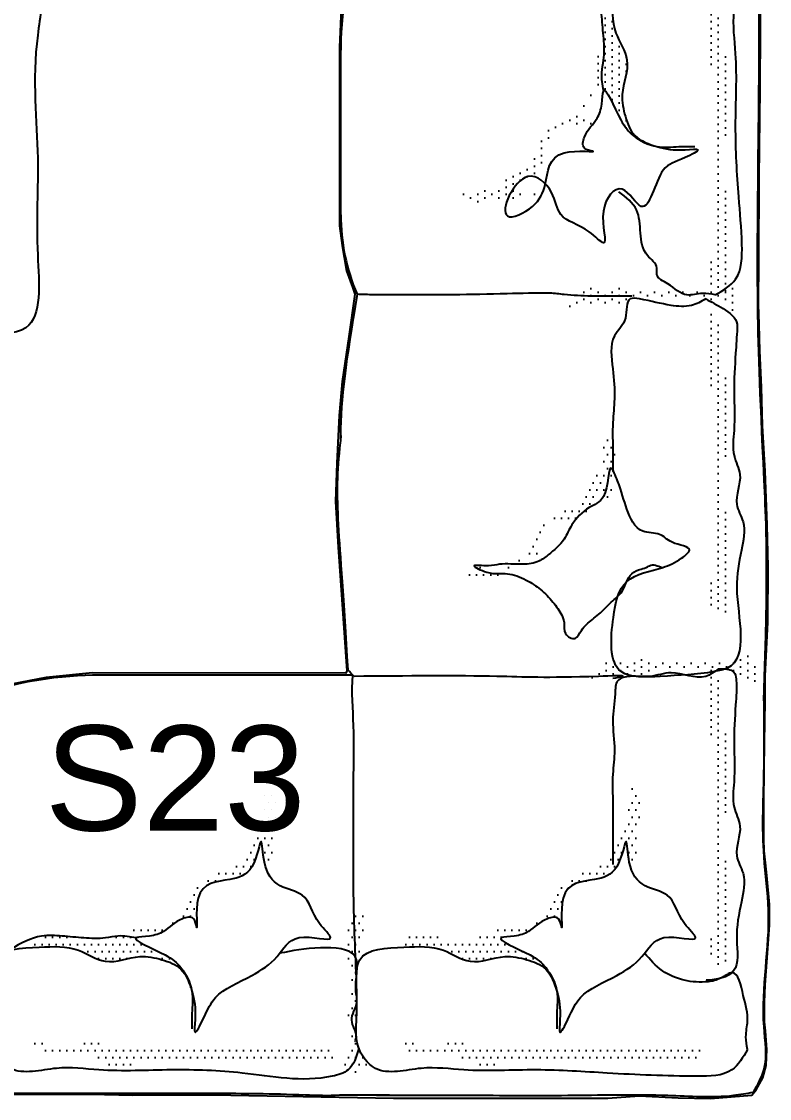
# Model space of a CAD drawing. Header units: millimetres. Extents: x 2377 to 4712, y -254 to 3188.
# Drawn here: x 4527.73 to 4543.61, y 1822.02 to 1844.9 of the extents above; entities that cross this region are included whole.
import ezdxf

# ---------------------------------------------------------------- set-up
doc = ezdxf.new("R2010")
doc.units = ezdxf.units.MM
doc.linetypes.add('ACAD_ISO03W100', pattern=[30, 12, -18])
doc.layers.add('C1', color=10, linetype='Continuous')
doc.layers.add('Mobiliario', color=254, linetype='Continuous')
doc.styles.get("Standard").update_dxf_attribs({"font": 'arial.ttf'})
pattern_1 = [(360, (-11826.71592, 11852.13138), (0.0751253785, 0.1502507569), [0, -0.1502507569])]
pattern_2 = [(360, (-11818.96648, 11852.13138), (0.0751253785, 0.1502507569), [0, -0.1502507569])]
pattern_3 = [(270, (-10507.18899, 13155.84638), (-0.1502507569, -0.0751253785), [0, -0.1502507569])]

msp = doc.modelspace()

# ---------------------------------------------------------------- hatches: boundary and pattern name
at = {"layer": 'Mobiliario'}
h = msp.add_hatch(dxfattribs=at)
h.set_pattern_fill('DOTS', color=256, scale=0.094646, angle=90, style=0)
h.set_pattern_definition(pattern_3)
edge = h.paths.add_edge_path()
edge.add_spline(control_points=[(4542.755, 1839.38), (4542.775, 1839.313), (4542.77, 1839.135), (4542.254, 1839.203), (4542.429, 1840.074), (4542.472, 1840.782), (4542.388, 1841.704), (4542.374, 1842.44), (4542.398, 1843.096), (4542.464, 1843.682), (4542.227, 1844.429), (4542.439, 1844.969), (4542.204, 1845.79), (4542.684, 1845.195), (4542.556, 1844.824), (4542.506, 1844.358), (4542.906, 1843.988), (4542.748, 1843.406), (4542.781, 1842.781), (4542.579, 1842.083), (4542.703, 1841.375), (4542.686, 1840.636), (4542.666, 1839.923), (4542.768, 1839.628), (4542.755, 1839.38)], knot_values=[0.011224, 0.011224, 0.011224, 0.011224, 0.050682, 0.096715, 0.251247, 0.459037, 0.606759, 0.823353, 0.929423, 1.021685, 1.198271, 1.382621, 1.456912, 1.545386, 1.655962, 1.729681, 1.820531, 1.963359, 2.069429, 2.223203, 2.412328, 2.513691, 2.702648, 2.807141, 2.807141, 2.807141, 2.807141], degree=3, periodic=0)
edge.add_spline(control_points=[(4542.732, 1839.432), (4542.741, 1839.417), (4542.749, 1839.399), (4542.755, 1839.38), (4542.754, 1839.375), (4542.75, 1839.304), (4542.73, 1839.104), (4542.698, 1839.488), (4542.732, 1839.432)], knot_values=[0, 0, 0, 0, 0.011224, 0.011224, 0.011224, 0.013099, 0.041124, 0.082591, 0.082591, 0.082591, 0.082591], degree=3, periodic=0)
h = msp.add_hatch(dxfattribs=at)
h.set_pattern_fill('DOTS', color=256, scale=0.094646, angle=90, style=0)
h.set_pattern_definition(pattern_3)
edge = h.paths.add_edge_path()
edge.add_spline(control_points=[(4540.332, 1845.651), (4540.314, 1845.597), (4540.224, 1845.244), (4540.26, 1844.707), (4540.718, 1844.056), (4540.43, 1843.431), (4540.541, 1842.885), (4540.717, 1842.407), (4541.063, 1842.287), (4541.225, 1842.241)], knot_values=[2.114919, 2.114919, 2.114919, 2.114919, 2.148022, 2.325375, 2.455369, 2.612382, 2.712389, 2.807247, 2.917859, 2.917859, 2.917859, 2.917859], degree=3, periodic=0)
edge.add_spline(control_points=[(4541.225, 1842.241), (4541.041, 1842.272), (4540.717, 1842.44), (4540.423, 1842.794), (4540.152, 1843.484), (4540.094, 1843.422)], knot_values=[5.290886, 5.290886, 5.290886, 5.290886, 5.407859, 5.498389, 5.641481, 5.641481, 5.641481, 5.641481], degree=3, periodic=0)
edge.add_spline(control_points=[(4540.094, 1843.422), (4540.07, 1843.553), (4540.028, 1843.771), (4540.12, 1844.138), (4540.091, 1844.542), (4540.072, 1844.973), (4539.963, 1845.45), (4540.217, 1845.589), (4540.332, 1845.651)], knot_values=[0, 0, 0, 0, 0.082775, 0.139052, 0.236451, 0.334205, 0.426037, 0.500826, 0.500826, 0.500826, 0.500826], degree=3, periodic=0)
h = msp.add_hatch(dxfattribs=at)
h.set_pattern_fill('DOTS', color=256, scale=0.094646, angle=90, style=0)
h.set_pattern_definition([(270, (-10507.18899, 13155.25847), (-0.1502507569, -0.0751253785), [0, -0.1502507569])])
edge = h.paths.add_edge_path()
edge.add_spline(control_points=[(4536.824, 1841.254), (4536.931, 1841.269), (4537.147, 1841.297), (4537.46, 1841.311), (4537.795, 1841.326), (4538.019, 1841.628), (4538.321, 1841.696), (4538.594, 1841.873), (4538.64, 1842.186), (4538.801, 1842.478), (4538.992, 1842.733), (4539.243, 1842.87), (4539.515, 1842.948), (4539.727, 1843.179), (4539.904, 1843.464), (4539.886, 1843.78), (4539.804, 1844.099), (4539.965, 1844.237), (4540.053, 1844.312)], knot_values=[0.005178, 0.005178, 0.005178, 0.005178, 0.073849, 0.142205, 0.207549, 0.273101, 0.36199, 0.399334, 0.470573, 0.546917, 0.612479, 0.668255, 0.724922, 0.788827, 0.8616, 0.929898, 0.986285, 1.052992, 1.052992, 1.052992, 1.052992], degree=3, periodic=0)
edge.add_spline(control_points=[(4540.053, 1844.312), (4540.056, 1844.212), (4540.075, 1844.111), (4540.094, 1844.01)], knot_values=[0, 0, 0, 0, 0.06406, 0.06406, 0.06406, 0.06406], degree=3, periodic=0)
edge.add_spline(control_points=[(4540.094, 1844.01), (4540.092, 1844.008), (4540.069, 1843.971), (4540.067, 1843.691), (4539.955, 1843.371), (4539.698, 1843.148), (4539.614, 1842.775), (4540.113, 1842.681), (4538.921, 1842.845), (4538.888, 1842.083), (4538.72, 1841.489), (4537.756, 1841.344), (4538.386, 1841.324), (4538.613, 1841.257), (4538.669, 1841.235)], knot_values=[4.316577, 4.316577, 4.316577, 4.316577, 4.322625, 4.379639, 4.44672, 4.548681, 4.598183, 4.636236, 4.763611, 4.92851, 5.042512, 5.16326, 5.256193, 5.290886, 5.290886, 5.290886, 5.290886], degree=3, periodic=0)
edge.add_spline(control_points=[(4538.669, 1841.235), (4538.499, 1841.167), (4538.202, 1841.048), (4537.69, 1841.137), (4537.318, 1840.908), (4536.904, 1841.248), (4536.824, 1841.254)], knot_values=[1.719687, 1.719687, 1.719687, 1.719687, 1.833875, 1.91866, 2.031928, 2.108276, 2.108276, 2.108276, 2.108276], degree=3, periodic=0)
h = msp.add_hatch(dxfattribs=at)
h.set_pattern_fill('DOTS', color=256, scale=0.094646, angle=90, style=0)
h.set_pattern_definition([(270, (-10507.18899, 13162.87439), (-0.1502507569, -0.0751253785), [0, -0.1502507569])])
edge = h.paths.add_edge_path()
edge.add_spline(control_points=[(4542.261, 1839.161), (4542.388, 1839.182), (4542.563, 1839.21), (4542.715, 1839.313), (4542.754, 1839.347)], knot_values=[0, 0, 0, 0, 0.080563, 0.111589, 0.111589, 0.111589, 0.111589], degree=3, periodic=0)
edge.add_spline(control_points=[(4542.754, 1839.347), (4542.824, 1839.288), (4542.939, 1839.192), (4542.935, 1838.914), (4542.893, 1838.742), (4542.864, 1838.624)], knot_values=[0, 0, 0, 0, 0.054121, 0.08915, 0.167138, 0.167138, 0.167138, 0.167138], degree=3, periodic=0)
edge.add_spline(control_points=[(4542.864, 1838.624), (4542.863, 1838.625), (4542.795, 1838.801), (4542.392, 1839.07), (4541.766, 1839.018), (4541.177, 1839.015), (4540.648, 1839.061), (4540.484, 1838.904), (4540.454, 1838.866)], knot_values=[1.511928, 1.511928, 1.511928, 1.511928, 1.512363, 1.638201, 1.765577, 1.906885, 2.027828, 2.059082, 2.059082, 2.059082, 2.059082], degree=3, periodic=0)
edge.add_spline(control_points=[(4540.454, 1838.866), (4540.379, 1838.885), (4540.268, 1838.912), (4540.084, 1838.891), (4539.913, 1838.82), (4539.679, 1838.884), (4539.481, 1838.832), (4539.355, 1838.85), (4539.318, 1838.856)], knot_values=[0, 0, 0, 0, 0.048558, 0.071367, 0.116584, 0.162079, 0.218878, 0.242488, 0.242488, 0.242488, 0.242488], degree=3, periodic=0)
edge.add_spline(control_points=[(4539.318, 1838.856), (4539.333, 1838.869), (4539.415, 1838.935), (4539.613, 1838.999), (4539.669, 1839.164), (4539.683, 1839.251)], knot_values=[0.818516, 0.818516, 0.818516, 0.818516, 0.831378, 0.885814, 0.938551, 0.938551, 0.938551, 0.938551], degree=3, periodic=0)
edge.add_spline(control_points=[(4539.683, 1839.251), (4539.725, 1839.242), (4539.797, 1839.228), (4539.955, 1839.236), (4540.115, 1839.208), (4540.34, 1839.27), (4540.487, 1839.261), (4540.591, 1839.254)], knot_values=[0, 0, 0, 0, 0.027242, 0.046133, 0.100301, 0.127225, 0.192645, 0.192645, 0.192645, 0.192645], degree=3, periodic=0)
edge.add_spline(control_points=[(4540.591, 1839.254), (4540.604, 1839.212), (4540.654, 1839.127), (4541.042, 1839.199), (4541.44, 1839.187), (4541.918, 1839.208), (4542.161, 1839.175), (4542.261, 1839.161)], knot_values=[0, 0, 0, 0, 0.027981, 0.070374, 0.21186, 0.303711, 0.367692, 0.367692, 0.367692, 0.367692], degree=3, periodic=0)
h = msp.add_hatch(dxfattribs=at)
h.set_pattern_fill('DOTS', color=256, scale=0.094646, angle=90, style=0)
h.set_pattern_definition([(270, (-10507.18899, 13162.69939), (-0.1502507569, -0.0751253785), [0, -0.1502507569])])
edge = h.paths.add_edge_path()
edge.add_spline(control_points=[(4542.755, 1832.527), (4542.775, 1832.46), (4542.77, 1832.282), (4542.254, 1832.35), (4542.429, 1833.221), (4542.472, 1833.929), (4542.388, 1834.851), (4542.374, 1835.587), (4542.398, 1836.243), (4542.464, 1836.829), (4542.227, 1837.576), (4542.439, 1838.116), (4542.204, 1838.937), (4542.684, 1838.342), (4542.556, 1837.971), (4542.506, 1837.505), (4542.906, 1837.135), (4542.748, 1836.553), (4542.781, 1835.928), (4542.579, 1835.23), (4542.703, 1834.522), (4542.686, 1833.783), (4542.666, 1833.07), (4542.768, 1832.775), (4542.755, 1832.527)], knot_values=[0.011224, 0.011224, 0.011224, 0.011224, 0.050682, 0.096715, 0.251247, 0.459037, 0.606759, 0.823353, 0.929423, 1.021685, 1.198271, 1.382621, 1.456912, 1.545386, 1.655962, 1.729681, 1.820531, 1.963359, 2.069429, 2.223203, 2.412328, 2.513691, 2.702648, 2.807141, 2.807141, 2.807141, 2.807141], degree=3, periodic=0)
edge.add_spline(control_points=[(4542.732, 1832.579), (4542.741, 1832.564), (4542.749, 1832.546), (4542.755, 1832.527), (4542.754, 1832.522), (4542.75, 1832.451), (4542.73, 1832.251), (4542.698, 1832.635), (4542.732, 1832.579)], knot_values=[0, 0, 0, 0, 0.011224, 0.011224, 0.011224, 0.013099, 0.041124, 0.082591, 0.082591, 0.082591, 0.082591], degree=3, periodic=0)
h = msp.add_hatch(dxfattribs=at)
h.set_pattern_fill('DOTS', color=256, scale=0.094646, style=0)
h.set_pattern_definition([(360, (-11826.18976, 11844.50583), (0.0751253785, 0.1502507569), [0, -0.1502507569])])
edge = h.paths.add_edge_path()
edge.add_spline(control_points=[(4540.147, 1836.329), (4540.132, 1836.221), (4540.104, 1836.006), (4540.09, 1835.693), (4540.075, 1835.358), (4539.773, 1835.134), (4539.705, 1834.831), (4539.528, 1834.559), (4539.215, 1834.513), (4538.923, 1834.352), (4538.668, 1834.161), (4538.531, 1833.91), (4538.453, 1833.637), (4538.222, 1833.425), (4537.937, 1833.249), (4537.621, 1833.267), (4537.302, 1833.349), (4537.164, 1833.188), (4537.089, 1833.1)], knot_values=[0.005178, 0.005178, 0.005178, 0.005178, 0.073849, 0.142205, 0.207549, 0.273101, 0.36199, 0.399334, 0.470573, 0.546917, 0.612479, 0.668255, 0.724922, 0.788827, 0.8616, 0.929898, 0.986285, 1.052992, 1.052992, 1.052992, 1.052992], degree=3, periodic=0)
edge.add_spline(control_points=[(4537.089, 1833.1), (4537.189, 1833.097), (4537.29, 1833.078), (4537.391, 1833.058)], knot_values=[0, 0, 0, 0, 0.06406, 0.06406, 0.06406, 0.06406], degree=3, periodic=0)
edge.add_spline(control_points=[(4537.391, 1833.058), (4537.393, 1833.061), (4537.43, 1833.084), (4537.71, 1833.086), (4538.03, 1833.198), (4538.253, 1833.455), (4538.626, 1833.538), (4538.72, 1833.04), (4538.556, 1834.232), (4539.318, 1834.265), (4539.912, 1834.433), (4540.057, 1835.397), (4540.077, 1834.767), (4540.144, 1834.539), (4540.166, 1834.484)], knot_values=[4.316577, 4.316577, 4.316577, 4.316577, 4.322625, 4.379639, 4.44672, 4.548681, 4.598183, 4.636236, 4.763611, 4.92851, 5.042512, 5.16326, 5.256193, 5.290886, 5.290886, 5.290886, 5.290886], degree=3, periodic=0)
edge.add_spline(control_points=[(4540.166, 1834.484), (4540.234, 1834.654), (4540.353, 1834.951), (4540.264, 1835.463), (4540.493, 1835.835), (4540.153, 1836.248), (4540.147, 1836.329)], knot_values=[1.719687, 1.719687, 1.719687, 1.719687, 1.833875, 1.91866, 2.031928, 2.108276, 2.108276, 2.108276, 2.108276], degree=3, periodic=0)
h = msp.add_hatch(dxfattribs=at)
h.set_pattern_fill('DOTS', color=256, scale=0.094646, angle=90, style=0)
h.set_pattern_definition([(270, (-10507.61534, 13170.76606), (-0.1502507569, -0.0751253785), [0, -0.1502507569])])
edge = h.paths.add_edge_path()
edge.add_spline(control_points=[(4542.687, 1831.27), (4542.814, 1831.29), (4542.99, 1831.319), (4543.142, 1831.422), (4543.18, 1831.455)], knot_values=[0, 0, 0, 0, 0.080563, 0.111589, 0.111589, 0.111589, 0.111589], degree=3, periodic=0)
edge.add_spline(control_points=[(4543.18, 1831.455), (4543.25, 1831.397), (4543.366, 1831.3), (4543.361, 1831.022), (4543.319, 1830.851), (4543.29, 1830.733)], knot_values=[0, 0, 0, 0, 0.054121, 0.08915, 0.167138, 0.167138, 0.167138, 0.167138], degree=3, periodic=0)
edge.add_spline(control_points=[(4543.29, 1830.733), (4543.29, 1830.733), (4543.221, 1830.91), (4542.819, 1831.179), (4542.193, 1831.127), (4541.604, 1831.124), (4541.074, 1831.169), (4540.91, 1831.012), (4540.881, 1830.974)], knot_values=[1.511928, 1.511928, 1.511928, 1.511928, 1.512363, 1.638201, 1.765577, 1.906885, 2.027828, 2.059082, 2.059082, 2.059082, 2.059082], degree=3, periodic=0)
edge.add_spline(control_points=[(4540.881, 1830.974), (4540.805, 1830.993), (4540.695, 1831.021), (4540.511, 1830.999), (4540.339, 1830.928), (4540.105, 1830.992), (4539.907, 1830.94), (4539.781, 1830.958), (4539.744, 1830.964)], knot_values=[0, 0, 0, 0, 0.048558, 0.071367, 0.116584, 0.162079, 0.218878, 0.242488, 0.242488, 0.242488, 0.242488], degree=3, periodic=0)
edge.add_spline(control_points=[(4539.744, 1830.964), (4539.759, 1830.977), (4539.841, 1831.043), (4540.04, 1831.107), (4540.096, 1831.272), (4540.109, 1831.36)], knot_values=[0.818516, 0.818516, 0.818516, 0.818516, 0.831378, 0.885814, 0.938551, 0.938551, 0.938551, 0.938551], degree=3, periodic=0)
edge.add_spline(control_points=[(4540.109, 1831.36), (4540.152, 1831.351), (4540.223, 1831.336), (4540.382, 1831.345), (4540.541, 1831.316), (4540.766, 1831.378), (4540.913, 1831.369), (4541.017, 1831.363)], knot_values=[0, 0, 0, 0, 0.027242, 0.046133, 0.100301, 0.127225, 0.192645, 0.192645, 0.192645, 0.192645], degree=3, periodic=0)
edge.add_spline(control_points=[(4541.017, 1831.363), (4541.03, 1831.32), (4541.08, 1831.235), (4541.469, 1831.307), (4541.866, 1831.296), (4542.344, 1831.317), (4542.588, 1831.283), (4542.687, 1831.27)], knot_values=[0, 0, 0, 0, 0.027981, 0.070374, 0.21186, 0.303711, 0.367692, 0.367692, 0.367692, 0.367692], degree=3, periodic=0)
h = msp.add_hatch(dxfattribs=at)
h.set_pattern_fill('DOTS', color=256, scale=0.094646, angle=90, style=0)
h.set_pattern_definition([(270, (-10507.18899, 13170.1647), (-0.1502507569, -0.0751253785), [0, -0.1502507569])])
edge = h.paths.add_edge_path()
edge.add_spline(control_points=[(4542.755, 1825.062), (4542.775, 1824.995), (4542.77, 1824.817), (4542.254, 1824.885), (4542.429, 1825.756), (4542.472, 1826.464), (4542.388, 1827.386), (4542.374, 1828.121), (4542.398, 1828.777), (4542.464, 1829.363), (4542.227, 1830.111), (4542.439, 1830.651), (4542.204, 1831.471), (4542.684, 1830.877), (4542.556, 1830.506), (4542.506, 1830.039), (4542.906, 1829.669), (4542.748, 1829.088), (4542.781, 1828.462), (4542.579, 1827.765), (4542.703, 1827.056), (4542.686, 1826.318), (4542.666, 1825.604), (4542.768, 1825.31), (4542.755, 1825.062)], knot_values=[0.011224, 0.011224, 0.011224, 0.011224, 0.050682, 0.096715, 0.251247, 0.459037, 0.606759, 0.823353, 0.929423, 1.021685, 1.198271, 1.382621, 1.456912, 1.545386, 1.655962, 1.729681, 1.820531, 1.963359, 2.069429, 2.223203, 2.412328, 2.513691, 2.702648, 2.807141, 2.807141, 2.807141, 2.807141], degree=3, periodic=0)
edge.add_spline(control_points=[(4542.732, 1825.113), (4542.741, 1825.098), (4542.749, 1825.081), (4542.755, 1825.062), (4542.754, 1825.057), (4542.75, 1824.985), (4542.73, 1824.785), (4542.698, 1825.169), (4542.732, 1825.113)], knot_values=[0, 0, 0, 0, 0.011224, 0.011224, 0.011224, 0.013099, 0.041124, 0.082591, 0.082591, 0.082591, 0.082591], degree=3, periodic=0)
h = msp.add_hatch(dxfattribs=at)
h.set_pattern_fill('DOTS', color=256, scale=0.094646, style=0)
h.set_pattern_definition(pattern_2)
edge = h.paths.add_edge_path()
edge.add_spline(control_points=[(4532.923, 1828.704), (4532.909, 1828.596), (4532.881, 1828.381), (4532.867, 1828.068), (4532.852, 1827.732), (4532.549, 1827.509), (4532.482, 1827.206), (4532.305, 1826.933), (4531.991, 1826.887), (4531.7, 1826.726), (4531.445, 1826.535), (4531.308, 1826.285), (4531.229, 1826.012), (4530.999, 1825.8), (4530.713, 1825.623), (4530.398, 1825.642), (4530.079, 1825.724), (4529.94, 1825.562), (4529.866, 1825.475)], knot_values=[0.005178, 0.005178, 0.005178, 0.005178, 0.073849, 0.142205, 0.207549, 0.273101, 0.36199, 0.399334, 0.470573, 0.546917, 0.612479, 0.668255, 0.724922, 0.788827, 0.8616, 0.929898, 0.986285, 1.052992, 1.052992, 1.052992, 1.052992], degree=3, periodic=0)
edge.add_spline(control_points=[(4529.866, 1825.475), (4529.966, 1825.471), (4530.067, 1825.452), (4530.167, 1825.433)], knot_values=[0, 0, 0, 0, 0.06406, 0.06406, 0.06406, 0.06406], degree=3, periodic=0)
edge.add_spline(control_points=[(4530.167, 1825.433), (4530.17, 1825.435), (4530.206, 1825.459), (4530.487, 1825.461), (4530.807, 1825.572), (4531.03, 1825.83), (4531.403, 1825.913), (4531.497, 1825.415), (4531.333, 1826.607), (4532.095, 1826.639), (4532.688, 1826.807), (4532.834, 1827.771), (4532.854, 1827.141), (4532.921, 1826.914), (4532.943, 1826.859)], knot_values=[4.316577, 4.316577, 4.316577, 4.316577, 4.322625, 4.379639, 4.44672, 4.548681, 4.598183, 4.636236, 4.763611, 4.92851, 5.042512, 5.16326, 5.256193, 5.290886, 5.290886, 5.290886, 5.290886], degree=3, periodic=0)
edge.add_spline(control_points=[(4532.943, 1826.859), (4533.011, 1827.029), (4533.13, 1827.325), (4533.041, 1827.837), (4533.27, 1828.209), (4532.93, 1828.623), (4532.923, 1828.704)], knot_values=[1.719687, 1.719687, 1.719687, 1.719687, 1.833875, 1.91866, 2.031928, 2.108276, 2.108276, 2.108276, 2.108276], degree=3, periodic=0)
h = msp.add_hatch(dxfattribs=at)
h.set_pattern_fill('DOTS', color=256, scale=0.094646, style=0)
h.set_pattern_definition(pattern_1)
edge = h.paths.add_edge_path()
edge.add_spline(control_points=[(4540.673, 1828.704), (4540.659, 1828.596), (4540.631, 1828.381), (4540.617, 1828.068), (4540.602, 1827.732), (4540.299, 1827.509), (4540.231, 1827.206), (4540.054, 1826.933), (4539.741, 1826.887), (4539.449, 1826.726), (4539.194, 1826.535), (4539.057, 1826.285), (4538.979, 1826.012), (4538.749, 1825.8), (4538.463, 1825.623), (4538.147, 1825.642), (4537.828, 1825.724), (4537.69, 1825.562), (4537.615, 1825.475)], knot_values=[0.005178, 0.005178, 0.005178, 0.005178, 0.073849, 0.142205, 0.207549, 0.273101, 0.36199, 0.399334, 0.470573, 0.546917, 0.612479, 0.668255, 0.724922, 0.788827, 0.8616, 0.929898, 0.986285, 1.052992, 1.052992, 1.052992, 1.052992], degree=3, periodic=0)
edge.add_spline(control_points=[(4537.615, 1825.475), (4537.715, 1825.471), (4537.816, 1825.452), (4537.917, 1825.433)], knot_values=[0, 0, 0, 0, 0.06406, 0.06406, 0.06406, 0.06406], degree=3, periodic=0)
edge.add_spline(control_points=[(4537.917, 1825.433), (4537.919, 1825.435), (4537.956, 1825.459), (4538.236, 1825.461), (4538.556, 1825.572), (4538.779, 1825.83), (4539.152, 1825.913), (4539.246, 1825.415), (4539.082, 1826.607), (4539.844, 1826.639), (4540.438, 1826.807), (4540.584, 1827.771), (4540.603, 1827.141), (4540.67, 1826.914), (4540.693, 1826.859)], knot_values=[4.316577, 4.316577, 4.316577, 4.316577, 4.322625, 4.379639, 4.44672, 4.548681, 4.598183, 4.636236, 4.763611, 4.92851, 5.042512, 5.16326, 5.256193, 5.290886, 5.290886, 5.290886, 5.290886], degree=3, periodic=0)
edge.add_spline(control_points=[(4540.693, 1826.859), (4540.761, 1827.029), (4540.879, 1827.325), (4540.79, 1827.837), (4541.019, 1828.209), (4540.679, 1828.623), (4540.673, 1828.704)], knot_values=[1.719687, 1.719687, 1.719687, 1.719687, 1.833875, 1.91866, 2.031928, 2.108276, 2.108276, 2.108276, 2.108276], degree=3, periodic=0)
h = msp.add_hatch(dxfattribs=at)
h.set_pattern_fill('DOTS', color=256, scale=0.094646, style=0)
h.set_pattern_definition([(360, (-11826.2786, 11852.13138), (0.0751253785, 0.1502507569), [0, -0.1502507569])])
edge = h.paths.add_edge_path()
edge.add_spline(control_points=[(4534.712, 1823.266), (4534.692, 1823.14), (4534.664, 1822.964), (4534.56, 1822.812), (4534.527, 1822.774)], knot_values=[0, 0, 0, 0, 0.080563, 0.111589, 0.111589, 0.111589, 0.111589], degree=3, periodic=0)
edge.add_spline(control_points=[(4534.527, 1822.774), (4534.586, 1822.703), (4534.682, 1822.588), (4534.96, 1822.592), (4535.132, 1822.634), (4535.25, 1822.664)], knot_values=[0, 0, 0, 0, 0.054121, 0.08915, 0.167138, 0.167138, 0.167138, 0.167138], degree=3, periodic=0)
edge.add_spline(control_points=[(4535.25, 1822.664), (4535.249, 1822.664), (4535.073, 1822.732), (4534.804, 1823.135), (4534.856, 1823.761), (4534.858, 1824.35), (4534.813, 1824.879), (4534.97, 1825.043), (4535.008, 1825.073)], knot_values=[1.511928, 1.511928, 1.511928, 1.511928, 1.512363, 1.638201, 1.765577, 1.906885, 2.027828, 2.059082, 2.059082, 2.059082, 2.059082], degree=3, periodic=0)
edge.add_spline(control_points=[(4535.008, 1825.073), (4534.989, 1825.148), (4534.962, 1825.259), (4534.983, 1825.443), (4535.054, 1825.614), (4534.99, 1825.848), (4535.042, 1826.046), (4535.024, 1826.172), (4535.018, 1826.209)], knot_values=[0, 0, 0, 0, 0.048558, 0.071367, 0.116584, 0.162079, 0.218878, 0.242488, 0.242488, 0.242488, 0.242488], degree=3, periodic=0)
edge.add_spline(control_points=[(4535.018, 1826.209), (4535.005, 1826.195), (4534.939, 1826.113), (4534.875, 1825.914), (4534.71, 1825.858), (4534.623, 1825.844)], knot_values=[0.818516, 0.818516, 0.818516, 0.818516, 0.831378, 0.885814, 0.938551, 0.938551, 0.938551, 0.938551], degree=3, periodic=0)
edge.add_spline(control_points=[(4534.623, 1825.844), (4534.631, 1825.802), (4534.646, 1825.73), (4534.637, 1825.572), (4534.666, 1825.413), (4534.604, 1825.187), (4534.613, 1825.041), (4534.62, 1824.937)], knot_values=[0, 0, 0, 0, 0.027242, 0.046133, 0.100301, 0.127225, 0.192645, 0.192645, 0.192645, 0.192645], degree=3, periodic=0)
edge.add_spline(control_points=[(4534.62, 1824.937), (4534.662, 1824.923), (4534.747, 1824.873), (4534.675, 1824.485), (4534.687, 1824.088), (4534.666, 1823.609), (4534.699, 1823.366), (4534.712, 1823.266)], knot_values=[0, 0, 0, 0, 0.027981, 0.070374, 0.21186, 0.303711, 0.367692, 0.367692, 0.367692, 0.367692], degree=3, periodic=0)
h = msp.add_hatch(dxfattribs=at)
h.set_pattern_fill('DOTS', color=256, scale=0.094646, style=0)
h.set_pattern_definition(pattern_2)
edge = h.paths.add_edge_path()
edge.add_spline(control_points=[(4527.939, 1825.196), (4527.992, 1825.213), (4528.346, 1825.304), (4528.883, 1825.267), (4529.534, 1824.81), (4530.159, 1825.098), (4530.705, 1824.986), (4531.182, 1824.81), (4531.303, 1824.464), (4531.349, 1824.303)], knot_values=[2.114919, 2.114919, 2.114919, 2.114919, 2.148022, 2.325375, 2.455369, 2.612382, 2.712389, 2.807247, 2.917859, 2.917859, 2.917859, 2.917859], degree=3, periodic=0)
edge.add_spline(control_points=[(4531.349, 1824.303), (4531.318, 1824.487), (4531.149, 1824.811), (4530.795, 1825.104), (4530.105, 1825.376), (4530.167, 1825.433)], knot_values=[5.290886, 5.290886, 5.290886, 5.290886, 5.407859, 5.498389, 5.641481, 5.641481, 5.641481, 5.641481], degree=3, periodic=0)
edge.add_spline(control_points=[(4530.167, 1825.433), (4530.037, 1825.458), (4529.818, 1825.499), (4529.452, 1825.408), (4529.048, 1825.436), (4528.617, 1825.456), (4528.14, 1825.564), (4528.001, 1825.31), (4527.939, 1825.196)], knot_values=[0, 0, 0, 0, 0.082775, 0.139052, 0.236451, 0.334205, 0.426037, 0.500826, 0.500826, 0.500826, 0.500826], degree=3, periodic=0)
h = msp.add_hatch(dxfattribs=at)
h.set_pattern_fill('DOTS', color=256, scale=0.094646, style=0)
h.set_pattern_definition(pattern_1)
edge = h.paths.add_edge_path()
edge.add_spline(control_points=[(4535.688, 1825.196), (4535.742, 1825.213), (4536.096, 1825.304), (4536.632, 1825.267), (4537.283, 1824.81), (4537.908, 1825.098), (4538.454, 1824.986), (4538.932, 1824.81), (4539.052, 1824.464), (4539.099, 1824.303)], knot_values=[2.114919, 2.114919, 2.114919, 2.114919, 2.148022, 2.325375, 2.455369, 2.612382, 2.712389, 2.807247, 2.917859, 2.917859, 2.917859, 2.917859], degree=3, periodic=0)
edge.add_spline(control_points=[(4539.099, 1824.303), (4539.068, 1824.487), (4538.899, 1824.811), (4538.545, 1825.104), (4537.855, 1825.376), (4537.917, 1825.433)], knot_values=[5.290886, 5.290886, 5.290886, 5.290886, 5.407859, 5.498389, 5.641481, 5.641481, 5.641481, 5.641481], degree=3, periodic=0)
edge.add_spline(control_points=[(4537.917, 1825.433), (4537.787, 1825.458), (4537.568, 1825.499), (4537.201, 1825.408), (4536.797, 1825.436), (4536.366, 1825.456), (4535.889, 1825.564), (4535.75, 1825.31), (4535.688, 1825.196)], knot_values=[0, 0, 0, 0, 0.082775, 0.139052, 0.236451, 0.334205, 0.426037, 0.500826, 0.500826, 0.500826, 0.500826], degree=3, periodic=0)
h = msp.add_hatch(dxfattribs=at)
h.set_pattern_fill('DOTS', color=256, scale=0.094646, style=0)
h.set_pattern_definition(pattern_2)
edge = h.paths.add_edge_path()
edge.add_spline(control_points=[(4534.21, 1822.773), (4534.277, 1822.752), (4534.455, 1822.758), (4534.387, 1823.273), (4533.516, 1823.098), (4532.808, 1823.056), (4531.886, 1823.139), (4531.15, 1823.153), (4530.494, 1823.13), (4529.908, 1823.063), (4529.16, 1823.301), (4528.621, 1823.088), (4527.8, 1823.323), (4528.395, 1822.843), (4528.766, 1822.971), (4529.232, 1823.022), (4529.602, 1822.622), (4530.183, 1822.779), (4530.809, 1822.747), (4531.506, 1822.948), (4532.215, 1822.825), (4532.953, 1822.841), (4533.667, 1822.861), (4533.962, 1822.759), (4534.21, 1822.773)], knot_values=[0.011224, 0.011224, 0.011224, 0.011224, 0.050682, 0.096715, 0.251247, 0.459037, 0.606759, 0.823353, 0.929423, 1.021685, 1.198271, 1.382621, 1.456912, 1.545386, 1.655962, 1.729681, 1.820531, 1.963359, 2.069429, 2.223203, 2.412328, 2.513691, 2.702648, 2.807141, 2.807141, 2.807141, 2.807141], degree=3, periodic=0)
edge.add_spline(control_points=[(4534.158, 1822.795), (4534.173, 1822.786), (4534.191, 1822.778), (4534.21, 1822.773), (4534.214, 1822.773), (4534.286, 1822.777), (4534.486, 1822.797), (4534.102, 1822.829), (4534.158, 1822.795)], knot_values=[0, 0, 0, 0, 0.011224, 0.011224, 0.011224, 0.013099, 0.041124, 0.082591, 0.082591, 0.082591, 0.082591], degree=3, periodic=0)
h = msp.add_hatch(dxfattribs=at)
h.set_pattern_fill('DOTS', color=256, scale=0.094646, style=0)
h.set_pattern_definition(pattern_1)
edge = h.paths.add_edge_path()
edge.add_spline(control_points=[(4541.959, 1822.773), (4542.026, 1822.752), (4542.204, 1822.758), (4542.136, 1823.273), (4541.265, 1823.098), (4540.557, 1823.056), (4539.635, 1823.139), (4538.9, 1823.153), (4538.243, 1823.13), (4537.658, 1823.063), (4536.91, 1823.301), (4536.37, 1823.088), (4535.55, 1823.323), (4536.144, 1822.843), (4536.515, 1822.971), (4536.982, 1823.022), (4537.352, 1822.622), (4537.933, 1822.779), (4538.558, 1822.747), (4539.256, 1822.948), (4539.965, 1822.825), (4540.703, 1822.841), (4541.416, 1822.861), (4541.711, 1822.759), (4541.959, 1822.773)], knot_values=[0.011224, 0.011224, 0.011224, 0.011224, 0.050682, 0.096715, 0.251247, 0.459037, 0.606759, 0.823353, 0.929423, 1.021685, 1.198271, 1.382621, 1.456912, 1.545386, 1.655962, 1.729681, 1.820531, 1.963359, 2.069429, 2.223203, 2.412328, 2.513691, 2.702648, 2.807141, 2.807141, 2.807141, 2.807141], degree=3, periodic=0)
edge.add_spline(control_points=[(4541.907, 1822.795), (4541.923, 1822.786), (4541.94, 1822.778), (4541.959, 1822.773), (4541.964, 1822.773), (4542.036, 1822.777), (4542.235, 1822.797), (4541.851, 1822.829), (4541.907, 1822.795)], knot_values=[0, 0, 0, 0, 0.011224, 0.011224, 0.011224, 0.013099, 0.041124, 0.082591, 0.082591, 0.082591, 0.082591], degree=3, periodic=0)

# ---------------------------------------------------------------- linework, layer by layer
for points in [[(4527.152, 1822.103), (4527.947, 1822.119), (4529.193, 1822.119), (4530.096, 1822.096), (4531.791, 1822.104), (4535.631, 1822.03), (4538.234, 1822.03), (4540.185, 1822.03), (4540.849, 1822.081), (4541.678, 1822.039), (4542.366, 1822.025), (4543.237, 1822.095), (4543.335, 1822.208), (4543.475, 1822.461), (4543.546, 1822.728), (4543.56, 1823.065), (4543.533, 1823.459), (4543.506, 1823.655), (4543.506, 1823.798), (4543.506, 1824.065), (4543.524, 1824.44), (4543.577, 1825.208), (4543.613, 1825.707), (4543.613, 1826.145), (4543.559, 1826.763), (4543.532, 1827.031), (4543.505, 1827.281), (4543.496, 1827.531), (4543.496, 1827.852), (4543.496, 1828.28), (4543.505, 1829.03), (4543.515, 1830.05), (4543.524, 1830.433), (4543.524, 1830.995), (4543.578, 1832.14), (4543.587, 1833.318), (4543.569, 1834.21), (4543.524, 1835.346), (4543.47, 1836.31), (4543.444, 1837.131), (4543.407, 1837.902), (4543.398, 1838.464), (4543.38, 1838.892), (4543.389, 1839.829), (4543.399, 1841.573), (4543.417, 1843.473), (4543.435, 1845.994)], [(4534.516, 1845.172), (4534.481, 1844.35), (4534.481, 1840.556), (4534.537, 1840.136), (4534.632, 1839.598), (4534.758, 1839.251), (4534.808, 1839.102), (4534.68, 1838.207), (4534.539, 1837.25), (4534.476, 1836.528), (4534.426, 1835.515), (4534.396, 1834.704), (4534.456, 1833.733), (4534.636, 1831.106), (4534.616, 1831.056), (4529.238, 1831.066), (4528.252, 1830.966), (4527.521, 1830.826)]]:
    msp.add_lwpolyline(points, dxfattribs=at)
msp.add_arc((4538.815, 1840.791), 4.303, 179.9875, 203.1091, dxfattribs=at)
for points, knots in [([(4543.493, 1830.467), (4543.59, 1833.279), (4543.433, 1836.669), (4543.326, 1838.94), (4543.407, 1843.377), (4543.385, 1846.342), (4543.45, 1848.506), (4543.398, 1850.482), (4543.329, 1852.2), (4543.467, 1853.221), (4543.079, 1854.116), (4542.265, 1854.125), (4541.556, 1854.106), (4540.632, 1854.17), (4539.697, 1854.155), (4538.776, 1854.137), (4537.458, 1854.241), (4536.333, 1854.021), (4534.524, 1854.312), (4534.511, 1852.484), (4534.511, 1851.233), (4534.511, 1849.805), (4534.511, 1848.64), (4534.858, 1846.567)], [0.737576, 0.737576, 0.737576, 0.737576, 0.801944, 1.006538, 1.278115, 1.486206, 1.701351, 1.959422, 2.118136, 2.234578, 2.302688, 2.360055, 2.458724, 2.53985, 2.649091, 2.754807, 2.832413, 3.059351, 3.172115, 3.306557, 3.521702, 3.635058, 3.739936, 3.739936, 3.739936, 3.739936]), ([(4534.513, 1840.792), (4534.511, 1840.957), (4534.511, 1841.34), (4534.511, 1841.965), (4534.511, 1842.786), (4534.511, 1844.191), (4534.511, 1845.344), (4534.858, 1846.567)], [0.5015608, 0.5015608, 0.5015608, 0.5015608, 0.5535628, 0.6214641, 0.6997888, 0.813042, 1.0655394, 1.0655394, 1.0655394, 1.0655394]), ([(4542.462, 1839.09), (4542.63, 1839.186), (4543.027, 1839.413), (4543.044, 1840.276), (4542.943, 1841.322), (4542.866, 1842.687), (4542.949, 1844.013), (4542.788, 1845.121), (4543.077, 1846.035), (4542.402, 1846.539), (4541.763, 1846.481), (4541.181, 1846.486), (4540.318, 1846.531), (4540.296, 1845.483), (4540.244, 1844.713), (4540.722, 1844.054), (4540.429, 1843.431), (4540.541, 1842.885), (4540.717, 1842.407), (4541.279, 1842.212), (4541.631, 1842.144), (4542.242, 1842.216), (4541.689, 1841.922), (4541.236, 1841.846), (4541.012, 1840.549), (4540.482, 1841.598), (4539.923, 1840.895), (4540.253, 1839.97), (4539.686, 1840.583), (4539.129, 1840.662), (4539.047, 1841.312), (4538.367, 1841.936), (4537.706, 1840.492), (4538.669, 1840.944), (4538.908, 1841.478), (4538.916, 1842.261), (4540.113, 1842.093), (4539.614, 1842.187), (4539.698, 1842.56), (4539.955, 1842.783), (4540.067, 1843.103), (4540.071, 1843.692), (4540.418, 1842.801), (4540.717, 1842.44), (4541.195, 1842.191), (4541.648, 1842.248), (4541.916, 1842.243), (4542.027, 1842.241)], [0, 0, 0, 0, 0.057815, 0.136678, 0.243284, 0.402154, 0.564395, 0.659688, 0.762209, 0.824971, 0.888499, 0.958977, 1.019297, 1.122226, 1.210681, 1.275516, 1.353826, 1.403704, 1.451015, 1.506182, 1.570003, 1.598194, 1.631447, 1.68828, 1.783225, 1.840339, 1.905349, 1.975889, 2.016081, 2.090435, 2.144149, 2.207694, 2.306699, 2.366922, 2.42378, 2.506024, 2.569552, 2.588531, 2.61322, 2.664073, 2.69753, 2.725965, 2.800349, 2.845501, 2.903841, 2.953175, 2.988414, 2.988414, 2.988414, 2.988414]), ([(4520.699, 1838.269), (4521.606, 1838.22), (4523.092, 1838.299), (4525.18, 1838.263), (4526.543, 1838.307), (4528.223, 1838.2), (4528.003, 1840.251), (4528.146, 1842.157), (4527.905, 1843.946), (4528.347, 1846.069), (4525.679, 1845.679), (4523.802, 1845.923), (4521.927, 1845.757), (4520.267, 1845.935), (4520.474, 1843.873), (4520.393, 1842.275), (4520.406, 1840.43), (4520.42, 1839.325), (4520.389, 1838.286), (4520.699, 1838.269)], [0, 0, 0, 0, 0.719207, 1.185123, 1.623221, 1.882344, 2.294476, 2.839161, 3.527479, 3.805394, 4.222639, 5.064068, 5.523087, 5.767366, 6.168784, 6.717668, 7.231813, 7.509729, 7.756273, 7.756273, 7.756273, 7.756273]), ([(4540.094, 1843.422), (4540.07, 1843.553), (4540.028, 1843.771), (4540.119, 1844.138), (4540.097, 1844.539), (4540.053, 1844.985), (4540.016, 1845.534), (4540.211, 1845.876), (4540.332, 1846.088)], [0, 0, 0, 0, 0.041284, 0.0693523, 0.1179299, 0.1666847, 0.212486, 0.287629, 0.287629, 0.287629, 0.287629]), ([(4542.462, 1839.09), (4542.374, 1839.108), (4542.176, 1839.151), (4541.798, 1839.019), (4541.536, 1839.315), (4541.19, 1839.451), (4541.259, 1839.739), (4540.757, 1840.049), (4540.997, 1840.836), (4540.568, 1841.164), (4540.419, 1841.277)], [0, 0, 0, 0, 0.0284111, 0.0638258, 0.1127925, 0.1452929, 0.1594006, 0.194659, 0.3000273, 0.3559235, 0.3559235, 0.3559235, 0.3559235]), ([(4534.511, 1836.047), (4534.511, 1836.065), (4534.511, 1836.881), (4534.63, 1837.679), (4534.863, 1839.102)], [0.8072907, 0.8072907, 0.8072907, 0.8072907, 0.813042, 1.0655394, 1.0655394, 1.0655394, 1.0655394]), ([(4538.956, 1839.13), (4538.651, 1839.126), (4537.963, 1839.116), (4536.9, 1839.084), (4535.957, 1839.096), (4535.275, 1839.088), (4534.968, 1839.099), (4534.858, 1839.102)], [0, 0, 0, 0, 0.0963485, 0.217519, 0.3362423, 0.3943926, 0.4332617, 0.4332617, 0.4332617, 0.4332617]), ([(4540.694, 1839.063), (4540.527, 1839.064), (4540.237, 1839.065), (4539.758, 1839.059), (4539.345, 1839.085), (4539.056, 1839.119), (4538.956, 1839.13)], [0, 0, 0, 0, 0.0528583, 0.0916214, 0.1516312, 0.1835417, 0.1835417, 0.1835417, 0.1835417]), ([(4542.261, 1839.003), (4542.164, 1838.949), (4541.938, 1838.821), (4541.426, 1838.865), (4541.052, 1838.977), (4540.54, 1839.052), (4540.633, 1838.529), (4540.19, 1838.191), (4540.298, 1837.523), (4540.341, 1836.93), (4540.272, 1836.335), (4540.291, 1835.845), (4540.288, 1835.499), (4540.288, 1835.365), (4540.288, 1835.343)], [0, 0, 0, 0, 0.0348335, 0.0806442, 0.1525795, 0.1737229, 0.2176359, 0.2647711, 0.338623, 0.4057285, 0.4587502, 0.5257624, 0.5610325, 0.5680864, 0.5680864, 0.5680864, 0.5680864]), ([(4542.261, 1839.003), (4542.381, 1838.941), (4542.629, 1838.812), (4542.94, 1838.592), (4542.922, 1838.23), (4542.889, 1837.753), (4542.846, 1837.025), (4542.894, 1836.306), (4542.798, 1835.707), (4543.089, 1835.215), (4542.813, 1834.707), (4543.138, 1834.216), (4543.001, 1833.585), (4542.809, 1832.646), (4543.238, 1831.248), (4542.137, 1831.025), (4541.462, 1831.002), (4540.178, 1830.918), (4540.264, 1832.15), (4540.454, 1833.122), (4541.273, 1833.247), (4541.665, 1833.429), (4542.059, 1833.737), (4541.516, 1833.787), (4541.3, 1834.06), (4540.809, 1834.001), (4540.55, 1834.597), (4540.464, 1834.975), (4540.173, 1835.664), (4540.216, 1834.749), (4539.731, 1834.58), (4539.425, 1834.268), (4539.254, 1833.851), (4538.981, 1833.615), (4538.697, 1833.399), (4538.33, 1833.347), (4537.95, 1833.402), (4537.659, 1833.311), (4537.185, 1833.386), (4537.711, 1833.128), (4538.031, 1833.211), (4538.444, 1833.054), (4538.761, 1832.839), (4538.978, 1832.623), (4539.151, 1832.39), (4539.284, 1832.169), (4539.225, 1831.885), (4539.514, 1831.726), (4539.628, 1832.024), (4539.86, 1832.197), (4540.086, 1832.389), (4540.283, 1832.603), (4540.546, 1832.791), (4540.604, 1833.161), (4540.865, 1833.265), (4540.998, 1833.296), (4541.13, 1833.386), (4541.243, 1833.338), (4541.34, 1833.296)], [0, 0, 0, 0, 0.044307, 0.091739, 0.100161, 0.156702, 0.244649, 0.329296, 0.385727, 0.430021, 0.497403, 0.538681, 0.602264, 0.687569, 0.8682, 0.898347, 1.019843, 1.107899, 1.230623, 1.316322, 1.402679, 1.449966, 1.474894, 1.51748, 1.550733, 1.589115, 1.649778, 1.716691, 1.748232, 1.814116, 1.854309, 1.909151, 1.945456, 1.995313, 2.020731, 2.056669, 2.109528, 2.134446, 2.166161, 2.197685, 2.243631, 2.288209, 2.326336, 2.366222, 2.383851, 2.418583, 2.443522, 2.467165, 2.489741, 2.524641, 2.562114, 2.582057, 2.616957, 2.661141, 2.684785, 2.699995, 2.704697, 2.734029, 2.734029, 2.734029, 2.734029]), ([(4534.511, 1836.103), (4534.511, 1836.066), (4534.35, 1834.714), (4534.479, 1834.186), (4534.659, 1831.13)], [0.8014323, 0.8014323, 0.8014323, 0.8014323, 0.813042, 1.0655394, 1.0655394, 1.0655394, 1.0655394]), ([(4542.535, 1831.15), (4542.446, 1831.083), (4542.15, 1830.861), (4541.614, 1831.157), (4541.086, 1830.949), (4540.72, 1831.013), (4540.334, 1830.94), (4540.348, 1830.5), (4540.251, 1830.039), (4540.352, 1829.459), (4540.268, 1828.872), (4540.291, 1828.379), (4540.287, 1827.738), (4540.288, 1827.309), (4540.289, 1826.991)], [0, 0, 0, 0, 0.033672, 0.1114983, 0.1593066, 0.2037948, 0.2332842, 0.2631301, 0.3229743, 0.3900798, 0.4431015, 0.5101137, 0.5453838, 0.6458261, 0.6458261, 0.6458261, 0.6458261]), ([(4542.535, 1831.15), (4542.535, 1831.15), (4542.719, 1831.164), (4542.897, 1831.091), (4542.922, 1830.765), (4542.889, 1830.288), (4542.846, 1829.559), (4542.894, 1828.841), (4542.798, 1828.242), (4543.089, 1827.75), (4542.813, 1827.242), (4543.138, 1826.75), (4543.001, 1826.12), (4542.87, 1825.488), (4543.015, 1824.638), (4542.494, 1824.547), (4542.272, 1824.534)], [0, 0, 0, 0, 0.0443066, 0.0917388, 0.1001612, 0.1567022, 0.2446491, 0.3292964, 0.3857274, 0.4300211, 0.4974029, 0.5386808, 0.6022642, 0.6875691, 0.758354, 0.8232509, 0.8232509, 0.8232509, 0.8232509]), ([(4534.483, 1822.094), (4534.251, 1822.075), (4533.219, 1822.122), (4531.659, 1822.134), (4529.429, 1822.124), (4527.248, 1822.142), (4525.084, 1822.077), (4523.108, 1822.129), (4521.39, 1822.198), (4520.369, 1822.06), (4519.474, 1822.449), (4519.465, 1823.263), (4519.484, 1823.972), (4519.42, 1824.896), (4519.435, 1825.83), (4519.453, 1826.751), (4519.349, 1828.069), (4519.569, 1829.194), (4519.278, 1831.003), (4521.106, 1831.017), (4522.356, 1831.017), (4523.785, 1831.017), (4524.949, 1831.017), (4527.023, 1830.669)], [0.735142, 0.735142, 0.735142, 0.735142, 0.801944, 1.006538, 1.278115, 1.486206, 1.701351, 1.959422, 2.118136, 2.234578, 2.302688, 2.360055, 2.458724, 2.53985, 2.649091, 2.754807, 2.832413, 3.059351, 3.172115, 3.306557, 3.521702, 3.635058, 3.739936, 3.739936, 3.739936, 3.739936]), ([(4534.769, 1831.014), (4532.632, 1831.017), (4532.25, 1831.017), (4531.625, 1831.017), (4530.804, 1831.017), (4529.399, 1831.017), (4528.246, 1831.017), (4527.023, 1830.669)], [0.5015608, 0.5015608, 0.5015608, 0.5015608, 0.5535628, 0.6214641, 0.6997888, 0.813042, 1.0655394, 1.0655394, 1.0655394, 1.0655394]), ([(4534.842, 1824.59), (4534.815, 1825.22), (4534.771, 1826.298), (4534.786, 1827.685), (4534.777, 1828.839), (4534.806, 1829.9), (4534.737, 1830.659), (4534.769, 1831.014)], [0, 0, 0, 0, 0.1991629, 0.3410987, 0.4384258, 0.5641386, 0.6769945, 0.6769945, 0.6769945, 0.6769945]), ([(4540.29, 1830.95), (4540.377, 1830.965), (4540.679, 1831.015), (4538.946, 1830.943), (4537.793, 1831.012), (4535.899, 1830.997), (4534.793, 1830.988)], [0, 0, 0, 0, 0.0214376, 0.0748525, 0.3025197, 0.6218318, 0.6218318, 0.6218318, 0.6218318]), ([(4543.493, 1830.467), (4543.497, 1829.999), (4543.507, 1828.895), (4543.426, 1827.413), (4543.697, 1825.576), (4543.368, 1824.096), (4543.599, 1822.745), (4543.359, 1822.318), (4543.27, 1822.159)], [0, 0, 0, 0, 0.1478275, 0.3491548, 0.4683052, 0.729889, 0.8249193, 0.8812737, 0.8812737, 0.8812737, 0.8812737]), ([(4534.893, 1823.085), (4534.841, 1822.911), (4534.752, 1822.61), (4533.797, 1822.334), (4532.558, 1822.599), (4530.906, 1822.653), (4529.577, 1822.579), (4528.469, 1822.739), (4527.555, 1822.45), (4527.051, 1823.125), (4527.109, 1823.765), (4527.103, 1824.346), (4527.058, 1825.209), (4528.107, 1825.231), (4528.877, 1825.283), (4529.536, 1824.805), (4530.159, 1825.098), (4530.705, 1824.986), (4531.182, 1824.81), (4531.378, 1824.248), (4531.444, 1823.896), (4531.375, 1823.285), (4531.657, 1823.84), (4531.839, 1824.282), (4532.578, 1824.585), (4533.182, 1824.979), (4533.497, 1825.613), (4534.535, 1825.273), (4533.899, 1825.843), (4533.843, 1826.39), (4533.138, 1826.502), (4532.861, 1826.906), (4532.834, 1827.771), (4532.688, 1826.807), (4532.095, 1826.639), (4531.333, 1826.607), (4531.497, 1825.415), (4531.403, 1825.913), (4531.03, 1825.83), (4530.807, 1825.572), (4530.487, 1825.461), (4529.898, 1825.456), (4530.789, 1825.11), (4531.149, 1824.811), (4531.399, 1824.332), (4531.341, 1823.879), (4531.347, 1823.612), (4531.349, 1823.5)], [0, 0, 0, 0, 0.053113, 0.091607, 0.292925, 0.451796, 0.614036, 0.709329, 0.81185, 0.874612, 0.93814, 1.008618, 1.068938, 1.171868, 1.260323, 1.325157, 1.403467, 1.453345, 1.500656, 1.555824, 1.619645, 1.647836, 1.681088, 1.737922, 1.832866, 1.903383, 1.968393, 2.038933, 2.079125, 2.153479, 2.207193, 2.270738, 2.317088, 2.377311, 2.43417, 2.516413, 2.579941, 2.598921, 2.62361, 2.674462, 2.707919, 2.736355, 2.810739, 2.85589, 2.914231, 2.963565, 2.998804, 2.998804, 2.998804, 2.998804]), ([(4543.149, 1823.066), (4543.053, 1822.897), (4542.825, 1822.499), (4541.637, 1822.491), (4540.318, 1822.547), (4538.653, 1822.666), (4537.327, 1822.578), (4536.218, 1822.739), (4535.305, 1822.45), (4534.8, 1823.125), (4534.858, 1823.765), (4534.853, 1824.346), (4534.808, 1825.209), (4535.857, 1825.231), (4536.626, 1825.283), (4537.285, 1824.805), (4537.908, 1825.098), (4538.454, 1824.986), (4538.932, 1824.81), (4539.127, 1824.248), (4539.194, 1823.896), (4539.125, 1823.285), (4539.406, 1823.84), (4539.588, 1824.282), (4540.327, 1824.585), (4540.931, 1824.979), (4541.246, 1825.613), (4542.284, 1825.273), (4541.648, 1825.843), (4541.593, 1826.39), (4540.888, 1826.502), (4540.611, 1826.906), (4540.584, 1827.771), (4540.438, 1826.807), (4539.844, 1826.639), (4539.082, 1826.607), (4539.246, 1825.415), (4539.152, 1825.913), (4538.779, 1825.83), (4538.556, 1825.572), (4538.236, 1825.461), (4537.648, 1825.456), (4538.539, 1825.11), (4538.899, 1824.811), (4539.148, 1824.332), (4539.091, 1823.879), (4539.096, 1823.612), (4539.099, 1823.5)], [0, 0, 0, 0, 0.057815, 0.136678, 0.337997, 0.496867, 0.659108, 0.754401, 0.856921, 0.919683, 0.983212, 1.053689, 1.11401, 1.216939, 1.305394, 1.370228, 1.448539, 1.498417, 1.545728, 1.600895, 1.664716, 1.692907, 1.72616, 1.782993, 1.877937, 1.948454, 2.013464, 2.084004, 2.124196, 2.19855, 2.252264, 2.315809, 2.36216, 2.422382, 2.479241, 2.561485, 2.625013, 2.643992, 2.668681, 2.719534, 2.752991, 2.781426, 2.85581, 2.900962, 2.959302, 3.008636, 3.043875, 3.043875, 3.043875, 3.043875]), ([(4530.167, 1825.433), (4530.037, 1825.458), (4529.818, 1825.499), (4529.451, 1825.408), (4529.051, 1825.431), (4528.605, 1825.475), (4528.056, 1825.511), (4527.714, 1825.317), (4527.501, 1825.196)], [0, 0, 0, 0, 0.041284, 0.0693523, 0.1179299, 0.1666847, 0.212486, 0.287629, 0.287629, 0.287629, 0.287629]), ([(4534.818, 1823.235), (4534.829, 1823.268), (4534.878, 1823.419), (4534.64, 1823.696), (4534.9, 1824.015), (4534.769, 1824.46), (4535.041, 1825.192), (4533.978, 1825.26), (4533.479, 1825.161), (4533.212, 1825.108)], [0, 0, 0, 0, 0.010633, 0.0492422, 0.0912343, 0.1160105, 0.1935218, 0.2738768, 0.3660158, 0.3660158, 0.3660158, 0.3660158]), ([(4543.149, 1823.066), (4543.132, 1823.154), (4543.094, 1823.353), (4543.189, 1823.75), (4543.062, 1824.143), (4542.929, 1824.838), (4542.576, 1824.549), (4542.089, 1824.447), (4541.417, 1824.586), (4541.079, 1824.974), (4540.962, 1825.108)], [0, 0, 0, 0, 0.0284111, 0.0638258, 0.1220111, 0.1789284, 0.2071146, 0.2364126, 0.3417809, 0.3976771, 0.3976771, 0.3976771, 0.3976771]), ([(4535.27, 1822.093), (4535.964, 1822.094), (4537.362, 1822.096), (4539.425, 1822.081), (4541.254, 1822.129), (4542.532, 1822.027), (4543.131, 1822.134), (4543.27, 1822.159)], [0, 0, 0, 0, 0.2194942, 0.4421438, 0.6516957, 0.7990365, 0.8437234, 0.8437234, 0.8437234, 0.8437234])]:
    msp.add_open_spline(points, degree=3, knots=knots, dxfattribs=at)
for points in [[(4534.793, 1830.988), (4534.749, 1831.035), (4534.704, 1831.082), (4534.659, 1831.13)], [(4535.549, 1822.093), (4535.194, 1822.093), (4534.84, 1822.093), (4534.483, 1822.094)]]:
    msp.add_open_spline(points, degree=3, dxfattribs=at)

# ---------------------------------------------------------------- texts
at = {"layer": 'C1', "color": 165, "linetype": 'ACAD_ISO03W100', "true_color": 0x5e67af, "transparency": 33554687, "insert": (4528.224, 1829.944), "char_height": 2.2296, "attachment_point": 1}
msp.add_mtext_dynamic_manual_height_columns('{\\C256;S23}', width=13.15217, gutter_width=11.148, heights=[0], dxfattribs=at)

doc.saveas('drawing.dxf')
